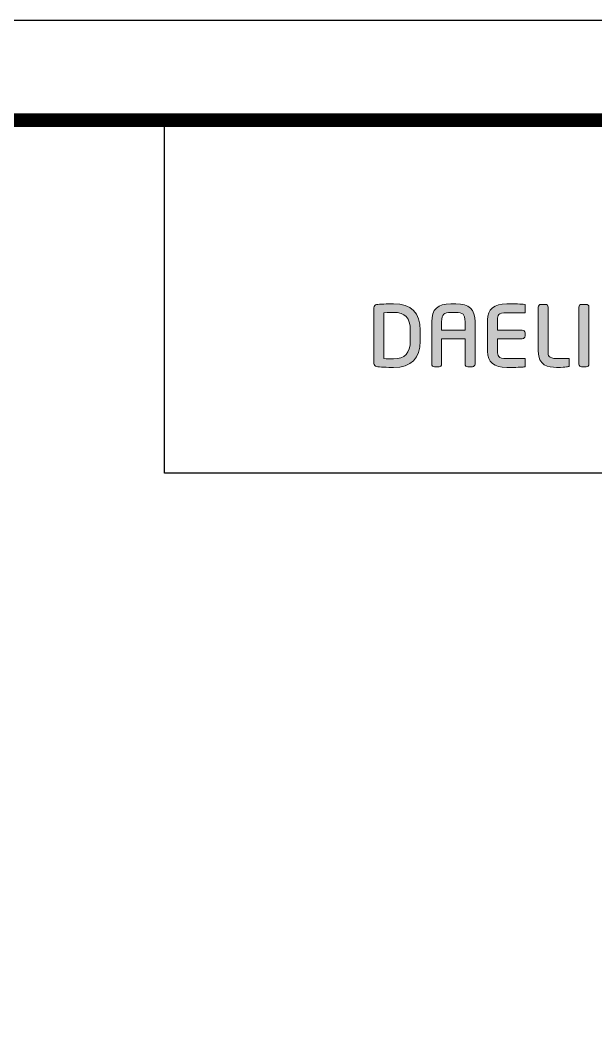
# Model space of a CAD drawing. Extents: x 16296660632 to 16296679688, y -37409620961 to -37409616551.
# Drawn here: x 16296679340.3 to 16296679510.5, y -37409617606.6 to -37409617304 of the extents above; entities that cross this region are included whole.
import ezdxf

# ---------------------------------------------------------------- set-up
doc = ezdxf.new("R2010")
doc.units = 0
doc.header["$LTSCALE"] = 10
doc.header["$MEASUREMENT"] = 0
doc.layers.get('0').update_dxf_attribs({"linetype": 'CONTINUOUS'})
doc.layers.add('레이어 1', color=7, linetype='CONTINUOUS', lineweight=0)

msp = doc.modelspace()

# ---------------------------------------------------------------- hatches: boundary and pattern name
at = {"layer": '레이어 1'}
h = msp.add_hatch(color=5, dxfattribs=at)
h.dxf.hatch_style = 2
edge = h.paths.add_edge_path()
edge.add_spline(control_points=[(16296679455.72427, -37409617398.888237), (16296679455.72427, -37409617402.425819), (16296679454.11027, -37409617404.146927), (16296679450.78828, -37409617404.146927), (16296679450.78828, -37409617404.146927), (16296679448.515511, -37409617404.104851), (16296679447.923189, -37409617404.094566), (16296679447.923189, -37409617404.094566), (16296679447.923189, -37409617390.530586), (16296679447.923189, -37409617390.530586), (16296679449.100361, -37409617390.413696), (16296679450.7733, -37409617390.394073), (16296679450.789921, -37409617390.394073), (16296679454.20195, -37409617390.394073), (16296679455.72427, -37409617392.015038), (16296679455.72427, -37409617395.648079), (16296679455.72427, -37409617395.648079), (16296679455.72427, -37409617398.888237), (16296679455.72427, -37409617398.888237)], knot_values=[0, 0, 0, 0, 1, 1, 1, 2, 2, 2, 3, 3, 3, 4, 4, 4, 5, 5, 5, 6, 6, 6, 6], degree=3, periodic=0)
edge = h.paths.add_edge_path()
edge.add_spline(control_points=[(16296679450.78828, -37409617387.846062), (16296679448.94418, -37409617387.846062), (16296679446.55191, -37409617387.959251), (16296679445.76741, -37409617388.085503), (16296679445.2768, -37409617388.167839), (16296679444.962259, -37409617388.534508), (16296679444.962259, -37409617389.019043), (16296679444.962259, -37409617389.019043), (16296679444.962259, -37409617405.520027), (16296679444.962259, -37409617405.520027), (16296679444.962259, -37409617406.027962), (16296679445.27981, -37409617406.385307), (16296679445.79126, -37409617406.456367), (16296679446.53323, -37409617406.579811), (16296679448.91774, -37409617406.692093), (16296679450.78828, -37409617406.692093), (16296679455.93754, -37409617406.692093), (16296679458.658091, -37409617403.992592), (16296679458.658091, -37409617398.888237), (16296679458.658091, -37409617398.888237), (16296679458.658091, -37409617395.648079), (16296679458.658091, -37409617395.648079), (16296679458.658091, -37409617390.543739), (16296679455.93754, -37409617387.846062), (16296679450.78828, -37409617387.846062)], knot_values=[0, 0, 0, 0, 1, 1, 1, 2, 2, 2, 3, 3, 3, 4, 4, 4, 5, 5, 5, 6, 6, 6, 7, 7, 7, 8, 8, 8, 8], degree=3, periodic=0)
h = msp.add_hatch(color=5, dxfattribs=at)
h.dxf.hatch_style = 2
edge = h.paths.add_edge_path()
edge.add_spline(control_points=[(16296679471.93815, -37409617395.62838), (16296679471.93815, -37409617395.62838), (16296679464.994801, -37409617395.62838), (16296679464.994801, -37409617395.62838), (16296679464.994801, -37409617395.370293), (16296679464.994801, -37409617393.152458), (16296679464.994801, -37409617393.152458), (16296679464.994801, -37409617390.837379), (16296679465.683001, -37409617390.444557), (16296679467.747641, -37409617390.444557), (16296679467.747641, -37409617390.444557), (16296679469.187401, -37409617390.444557), (16296679469.187401, -37409617390.444557), (16296679471.25087, -37409617390.444557), (16296679471.93815, -37409617390.837379), (16296679471.93815, -37409617393.152458), (16296679471.93815, -37409617393.152458), (16296679471.93815, -37409617395.370293), (16296679471.93815, -37409617395.62838)], knot_values=[0, 0, 0, 0, 1, 1, 1, 2, 2, 2, 3, 3, 3, 4, 4, 4, 5, 5, 5, 6, 6, 6, 6], degree=3, periodic=0)
edge = h.paths.add_edge_path()
edge.add_spline(control_points=[(16296679469.187401, -37409617387.846062), (16296679469.187401, -37409617387.846062), (16296679467.747641, -37409617387.846062), (16296679467.747641, -37409617387.846062), (16296679463.814369, -37409617387.846062), (16296679462.06073, -37409617389.482079), (16296679462.06073, -37409617393.152458), (16296679462.06073, -37409617393.152458), (16296679462.06073, -37409617405.709038), (16296679462.06073, -37409617405.709038), (16296679462.06073, -37409617406.150543), (16296679462.419479, -37409617406.524643), (16296679462.842939, -37409617406.524643), (16296679462.842939, -37409617406.524643), (16296679464.21656, -37409617406.524643), (16296679464.21656, -37409617406.524643), (16296679464.703421, -37409617406.524643), (16296679464.994801, -37409617406.111214), (16296679464.994801, -37409617405.709038), (16296679464.994801, -37409617405.709038), (16296679464.994801, -37409617398.493477), (16296679464.994801, -37409617398.211937), (16296679464.994801, -37409617398.211937), (16296679471.93815, -37409617398.211937), (16296679471.93815, -37409617398.211937), (16296679471.93815, -37409617398.493477), (16296679471.93815, -37409617405.709038), (16296679471.93815, -37409617405.709038), (16296679471.93815, -37409617406.158897), (16296679472.292879, -37409617406.524643), (16296679472.729931, -37409617406.524643), (16296679472.729931, -37409617406.524643), (16296679474.0867, -37409617406.524643), (16296679474.0867, -37409617406.524643), (16296679474.562361, -37409617406.524643), (16296679474.88245, -37409617406.102783), (16296679474.88245, -37409617405.709038), (16296679474.88245, -37409617405.709038), (16296679474.88245, -37409617393.152458), (16296679474.88245, -37409617393.152458), (16296679474.88245, -37409617389.482079), (16296679473.12537, -37409617387.846062), (16296679469.187401, -37409617387.846062)], knot_values=[0, 0, 0, 0, 1, 1, 1, 2, 2, 2, 3, 3, 3, 4, 4, 4, 5, 5, 5, 6, 6, 6, 7, 7, 7, 8, 8, 8, 9, 9, 9, 10, 10, 10, 11, 11, 11, 12, 12, 12, 13, 13, 13, 14, 14, 14, 14], degree=3, periodic=0)
h = msp.add_hatch(color=5, dxfattribs=at)
h.dxf.hatch_style = 2
edge = h.paths.add_edge_path()
edge.add_spline(control_points=[(16296679478.61392, -37409617392.644577), (16296679478.61392, -37409617392.644577), (16296679478.61392, -37409617401.888023), (16296679478.61392, -37409617401.888023), (16296679478.61392, -37409617405.121567), (16296679480.46085, -37409617406.692093), (16296679484.26128, -37409617406.692093), (16296679485.93886, -37409617406.692093), (16296679488.222139, -37409617406.661263), (16296679489.13508, -37409617406.576088), (16296679489.121969, -37409617406.576088), (16296679489.577761, -37409617406.532112), (16296679489.577761, -37409617406.532112), (16296679489.577761, -37409617406.532112), (16296679489.70965, -37409617406.519051), (16296679489.70965, -37409617406.519051), (16296679489.70965, -37409617406.519051), (16296679489.70965, -37409617404.045891), (16296679489.70965, -37409617404.045891), (16296679489.70965, -37409617404.045891), (16296679484.282129, -37409617404.045891), (16296679484.282129, -37409617404.045891), (16296679481.562929, -37409617404.045891), (16296679481.562929, -37409617403.278893), (16296679481.562929, -37409617401.888023), (16296679481.562929, -37409617401.888023), (16296679481.562929, -37409617398.462608), (16296679481.562929, -37409617398.195084), (16296679481.842369, -37409617398.195084), (16296679488.85866, -37409617398.195084), (16296679488.85866, -37409617398.195084), (16296679489.31818, -37409617398.195084), (16296679489.692539, -37409617397.830307), (16296679489.692539, -37409617397.38134), (16296679489.692539, -37409617397.38134), (16296679489.692539, -37409617396.464638), (16296679489.692539, -37409617396.464638), (16296679489.692539, -37409617396.012894), (16296679489.31818, -37409617395.647133), (16296679488.85866, -37409617395.647133), (16296679488.85866, -37409617395.647133), (16296679481.842369, -37409617395.647133), (16296679481.562929, -37409617395.647133), (16296679481.562929, -37409617395.381493), (16296679481.562929, -37409617392.644577), (16296679481.562929, -37409617392.644577), (16296679481.562929, -37409617391.255524), (16296679481.562929, -37409617390.490379), (16296679484.282129, -37409617390.490379), (16296679484.282129, -37409617390.490379), (16296679489.707529, -37409617390.511909), (16296679489.707529, -37409617390.511909), (16296679489.707529, -37409617390.511909), (16296679489.707529, -37409617388.053703), (16296679489.707529, -37409617388.053703), (16296679489.707529, -37409617388.053703), (16296679489.13203, -37409617387.991982), (16296679489.13203, -37409617387.991982), (16296679488.064541, -37409617387.895638), (16296679485.61714, -37409617387.846062), (16296679484.26128, -37409617387.846062), (16296679480.46085, -37409617387.846062), (16296679478.61392, -37409617389.41468), (16296679478.61392, -37409617392.644577)], knot_values=[0, 0, 0, 0, 1, 1, 1, 2, 2, 2, 3, 3, 3, 4, 4, 4, 5, 5, 5, 6, 6, 6, 7, 7, 7, 8, 8, 8, 9, 9, 9, 10, 10, 10, 11, 11, 11, 12, 12, 12, 13, 13, 13, 14, 14, 14, 15, 15, 15, 16, 16, 16, 17, 17, 17, 18, 18, 18, 19, 19, 19, 20, 20, 20, 21, 21, 21, 21], degree=3, periodic=0)
h = msp.add_hatch(color=5, dxfattribs=at)
h.dxf.hatch_style = 2
edge = h.paths.add_edge_path()
edge.add_spline(control_points=[(16296679494.421579, -37409617388.013542), (16296679493.96747, -37409617388.013542), (16296679493.58259, -37409617388.388618), (16296679493.58259, -37409617388.833809), (16296679493.58259, -37409617388.833809), (16296679493.58259, -37409617401.888023), (16296679493.58259, -37409617401.888023), (16296679493.58259, -37409617406.144867), (16296679496.487869, -37409617406.692093), (16296679499.017099, -37409617406.692093), (16296679500.8729, -37409617406.692093), (16296679501.34903, -37409617406.613472), (16296679501.898529, -37409617406.521828), (16296679501.898529, -37409617406.521828), (16296679502.218941, -37409617406.471352), (16296679502.218941, -37409617406.471352), (16296679502.214239, -37409617406.473228), (16296679502.64311, -37409617406.419907), (16296679502.64311, -37409617406.419907), (16296679502.64311, -37409617406.419907), (16296679502.77035, -37409617406.403053), (16296679502.77035, -37409617406.403053), (16296679502.77035, -37409617406.403053), (16296679502.77035, -37409617404.045891), (16296679502.77035, -37409617404.045891), (16296679502.77035, -37409617404.045891), (16296679499.04517, -37409617404.045891), (16296679499.04517, -37409617404.045891), (16296679496.525261, -37409617404.045891), (16296679496.525261, -37409617403.094627), (16296679496.525261, -37409617402.171417), (16296679496.525261, -37409617402.171417), (16296679496.525261, -37409617388.833809), (16296679496.525261, -37409617388.833809), (16296679496.525261, -37409617388.388618), (16296679496.14361, -37409617388.013542), (16296679495.690901, -37409617388.013542), (16296679495.690901, -37409617388.013542), (16296679494.421579, -37409617388.013542), (16296679494.421579, -37409617388.013542)], knot_values=[0, 0, 0, 0, 1, 1, 1, 2, 2, 2, 3, 3, 3, 4, 4, 4, 5, 5, 5, 6, 6, 6, 7, 7, 7, 8, 8, 8, 9, 9, 9, 10, 10, 10, 11, 11, 11, 12, 12, 12, 13, 13, 13, 13], degree=3, periodic=0)
h = msp.add_hatch(color=5, dxfattribs=at)
h.dxf.hatch_style = 2
edge = h.paths.add_edge_path()
edge.add_spline(control_points=[(16296679506.41222, -37409617388.013542), (16296679505.922091, -37409617388.013542), (16296679505.62932, -37409617388.418533), (16296679505.62932, -37409617388.809532), (16296679505.62932, -37409617388.809532), (16296679505.62932, -37409617405.709038), (16296679505.62932, -37409617405.709038), (16296679505.62932, -37409617406.158897), (16296679505.98105, -37409617406.524643), (16296679506.41222, -37409617406.524643), (16296679506.41222, -37409617406.524643), (16296679507.78348, -37409617406.524643), (16296679507.78348, -37409617406.524643), (16296679508.27457, -37409617406.524643), (16296679508.56781, -37409617406.111214), (16296679508.56781, -37409617405.709038), (16296679508.56781, -37409617405.709038), (16296679508.56781, -37409617388.809532), (16296679508.56781, -37409617388.809532), (16296679508.56781, -37409617388.363319), (16296679508.2241, -37409617388.013542), (16296679507.78348, -37409617388.013542), (16296679507.78348, -37409617388.013542), (16296679506.41222, -37409617388.013542), (16296679506.41222, -37409617388.013542)], knot_values=[0, 0, 0, 0, 1, 1, 1, 2, 2, 2, 3, 3, 3, 4, 4, 4, 5, 5, 5, 6, 6, 6, 7, 7, 7, 8, 8, 8, 8], degree=3, periodic=0)

# ---------------------------------------------------------------- linework, layer by layer
at = {"color": 5, "ltscale": 0.5}
msp.add_line((16296679382.942039, -37409617438.00045), (16296679382.942039, -37409617333.501152), dxfattribs=at)
at = {"color": 5, "ltscale": 40}
msp.add_line((16296679660.390301, -37409617438.00045), (16296679382.942039, -37409617438.00045), dxfattribs=at)
at = {"ltscale": 0.5}
msp.add_lwpolyline([(16296677952.4748, -37409618575.967308), (16296679688.4748, -37409618575.967308), (16296679688.4748, -37409617303.967308), (16296677952.4748, -37409617303.967308)], close=True, dxfattribs=at)
at = {"color": 5, "linetype": 'ByBlock', "lineweight": 200, "const_width": 4}
msp.add_lwpolyline([(16296677980.389971, -37409618521.501404), (16296679660.389971, -37409618521.501404), (16296679660.389971, -37409617333.501404), (16296677980.389971, -37409617333.501404)], close=True, dxfattribs=at)
at = {"layer": '레이어 1', "color": 5}
for points, knots in [([(16296679450.78828, -37409617387.846062), (16296679448.94418, -37409617387.846062), (16296679446.55191, -37409617387.959251), (16296679445.76741, -37409617388.085503), (16296679445.2768, -37409617388.167839), (16296679444.962259, -37409617388.534508), (16296679444.962259, -37409617389.019043), (16296679444.962259, -37409617389.019043), (16296679444.962259, -37409617405.520027), (16296679444.962259, -37409617405.520027), (16296679444.962259, -37409617406.027962), (16296679445.27981, -37409617406.385307), (16296679445.79126, -37409617406.456367), (16296679446.53323, -37409617406.579811), (16296679448.91774, -37409617406.692093), (16296679450.78828, -37409617406.692093), (16296679455.93754, -37409617406.692093), (16296679458.658091, -37409617403.992592), (16296679458.658091, -37409617398.888237), (16296679458.658091, -37409617398.888237), (16296679458.658091, -37409617395.648079), (16296679458.658091, -37409617395.648079), (16296679458.658091, -37409617390.543739), (16296679455.93754, -37409617387.846062), (16296679450.78828, -37409617387.846062)], [0, 0, 0, 0, 1, 1, 1, 2, 2, 2, 3, 3, 3, 4, 4, 4, 5, 5, 5, 6, 6, 6, 7, 7, 7, 8, 8, 8, 8]), ([(16296679455.72427, -37409617398.888237), (16296679455.72427, -37409617402.425819), (16296679454.11027, -37409617404.146927), (16296679450.78828, -37409617404.146927), (16296679450.78828, -37409617404.146927), (16296679448.515511, -37409617404.104851), (16296679447.923189, -37409617404.094566), (16296679447.923189, -37409617404.094566), (16296679447.923189, -37409617390.530586), (16296679447.923189, -37409617390.530586), (16296679449.100361, -37409617390.413696), (16296679450.7733, -37409617390.394073), (16296679450.789921, -37409617390.394073), (16296679454.20195, -37409617390.394073), (16296679455.72427, -37409617392.015038), (16296679455.72427, -37409617395.648079), (16296679455.72427, -37409617395.648079), (16296679455.72427, -37409617398.888237), (16296679455.72427, -37409617398.888237)], [0, 0, 0, 0, 1, 1, 1, 2, 2, 2, 3, 3, 3, 4, 4, 4, 5, 5, 5, 6, 6, 6, 6]), ([(16296679469.187401, -37409617387.846062), (16296679469.187401, -37409617387.846062), (16296679467.747641, -37409617387.846062), (16296679467.747641, -37409617387.846062), (16296679463.814369, -37409617387.846062), (16296679462.06073, -37409617389.482079), (16296679462.06073, -37409617393.152458), (16296679462.06073, -37409617393.152458), (16296679462.06073, -37409617405.709038), (16296679462.06073, -37409617405.709038), (16296679462.06073, -37409617406.150543), (16296679462.419479, -37409617406.524643), (16296679462.842939, -37409617406.524643), (16296679462.842939, -37409617406.524643), (16296679464.21656, -37409617406.524643), (16296679464.21656, -37409617406.524643), (16296679464.703421, -37409617406.524643), (16296679464.994801, -37409617406.111214), (16296679464.994801, -37409617405.709038), (16296679464.994801, -37409617405.709038), (16296679464.994801, -37409617398.493477), (16296679464.994801, -37409617398.211937), (16296679464.994801, -37409617398.211937), (16296679471.93815, -37409617398.211937), (16296679471.93815, -37409617398.211937), (16296679471.93815, -37409617398.493477), (16296679471.93815, -37409617405.709038), (16296679471.93815, -37409617405.709038), (16296679471.93815, -37409617406.158897), (16296679472.292879, -37409617406.524643), (16296679472.729931, -37409617406.524643), (16296679472.729931, -37409617406.524643), (16296679474.0867, -37409617406.524643), (16296679474.0867, -37409617406.524643), (16296679474.562361, -37409617406.524643), (16296679474.88245, -37409617406.102783), (16296679474.88245, -37409617405.709038), (16296679474.88245, -37409617405.709038), (16296679474.88245, -37409617393.152458), (16296679474.88245, -37409617393.152458), (16296679474.88245, -37409617389.482079), (16296679473.12537, -37409617387.846062), (16296679469.187401, -37409617387.846062)], [0, 0, 0, 0, 1, 1, 1, 2, 2, 2, 3, 3, 3, 4, 4, 4, 5, 5, 5, 6, 6, 6, 7, 7, 7, 8, 8, 8, 9, 9, 9, 10, 10, 10, 11, 11, 11, 12, 12, 12, 13, 13, 13, 14, 14, 14, 14]), ([(16296679471.93815, -37409617395.62838), (16296679471.93815, -37409617395.62838), (16296679464.994801, -37409617395.62838), (16296679464.994801, -37409617395.62838), (16296679464.994801, -37409617395.370293), (16296679464.994801, -37409617393.152458), (16296679464.994801, -37409617393.152458), (16296679464.994801, -37409617390.837379), (16296679465.683001, -37409617390.444557), (16296679467.747641, -37409617390.444557), (16296679467.747641, -37409617390.444557), (16296679469.187401, -37409617390.444557), (16296679469.187401, -37409617390.444557), (16296679471.25087, -37409617390.444557), (16296679471.93815, -37409617390.837379), (16296679471.93815, -37409617393.152458), (16296679471.93815, -37409617393.152458), (16296679471.93815, -37409617395.370293), (16296679471.93815, -37409617395.62838)], [0, 0, 0, 0, 1, 1, 1, 2, 2, 2, 3, 3, 3, 4, 4, 4, 5, 5, 5, 6, 6, 6, 6]), ([(16296679478.61392, -37409617392.644577), (16296679478.61392, -37409617392.644577), (16296679478.61392, -37409617401.888023), (16296679478.61392, -37409617401.888023), (16296679478.61392, -37409617405.121567), (16296679480.46085, -37409617406.692093), (16296679484.26128, -37409617406.692093), (16296679485.93886, -37409617406.692093), (16296679488.222139, -37409617406.661263), (16296679489.13508, -37409617406.576088), (16296679489.121969, -37409617406.576088), (16296679489.577761, -37409617406.532112), (16296679489.577761, -37409617406.532112), (16296679489.577761, -37409617406.532112), (16296679489.70965, -37409617406.519051), (16296679489.70965, -37409617406.519051), (16296679489.70965, -37409617406.519051), (16296679489.70965, -37409617404.045891), (16296679489.70965, -37409617404.045891), (16296679489.70965, -37409617404.045891), (16296679484.282129, -37409617404.045891), (16296679484.282129, -37409617404.045891), (16296679481.562929, -37409617404.045891), (16296679481.562929, -37409617403.278893), (16296679481.562929, -37409617401.888023), (16296679481.562929, -37409617401.888023), (16296679481.562929, -37409617398.462608), (16296679481.562929, -37409617398.195084), (16296679481.842369, -37409617398.195084), (16296679488.85866, -37409617398.195084), (16296679488.85866, -37409617398.195084), (16296679489.31818, -37409617398.195084), (16296679489.692539, -37409617397.830307), (16296679489.692539, -37409617397.38134), (16296679489.692539, -37409617397.38134), (16296679489.692539, -37409617396.464638), (16296679489.692539, -37409617396.464638), (16296679489.692539, -37409617396.012894), (16296679489.31818, -37409617395.647133), (16296679488.85866, -37409617395.647133), (16296679488.85866, -37409617395.647133), (16296679481.842369, -37409617395.647133), (16296679481.562929, -37409617395.647133), (16296679481.562929, -37409617395.381493), (16296679481.562929, -37409617392.644577), (16296679481.562929, -37409617392.644577), (16296679481.562929, -37409617391.255524), (16296679481.562929, -37409617390.490379), (16296679484.282129, -37409617390.490379), (16296679484.282129, -37409617390.490379), (16296679489.707529, -37409617390.511909), (16296679489.707529, -37409617390.511909), (16296679489.707529, -37409617390.511909), (16296679489.707529, -37409617388.053703), (16296679489.707529, -37409617388.053703), (16296679489.707529, -37409617388.053703), (16296679489.13203, -37409617387.991982), (16296679489.13203, -37409617387.991982), (16296679488.064541, -37409617387.895638), (16296679485.61714, -37409617387.846062), (16296679484.26128, -37409617387.846062), (16296679480.46085, -37409617387.846062), (16296679478.61392, -37409617389.41468), (16296679478.61392, -37409617392.644577)], [0, 0, 0, 0, 1, 1, 1, 2, 2, 2, 3, 3, 3, 4, 4, 4, 5, 5, 5, 6, 6, 6, 7, 7, 7, 8, 8, 8, 9, 9, 9, 10, 10, 10, 11, 11, 11, 12, 12, 12, 13, 13, 13, 14, 14, 14, 15, 15, 15, 16, 16, 16, 17, 17, 17, 18, 18, 18, 19, 19, 19, 20, 20, 20, 21, 21, 21, 21]), ([(16296679494.421579, -37409617388.013542), (16296679493.96747, -37409617388.013542), (16296679493.58259, -37409617388.388618), (16296679493.58259, -37409617388.833809), (16296679493.58259, -37409617388.833809), (16296679493.58259, -37409617401.888023), (16296679493.58259, -37409617401.888023), (16296679493.58259, -37409617406.144867), (16296679496.487869, -37409617406.692093), (16296679499.017099, -37409617406.692093), (16296679500.8729, -37409617406.692093), (16296679501.34903, -37409617406.613472), (16296679501.898529, -37409617406.521828), (16296679501.898529, -37409617406.521828), (16296679502.218941, -37409617406.471352), (16296679502.218941, -37409617406.471352), (16296679502.214239, -37409617406.473228), (16296679502.64311, -37409617406.419907), (16296679502.64311, -37409617406.419907), (16296679502.64311, -37409617406.419907), (16296679502.77035, -37409617406.403053), (16296679502.77035, -37409617406.403053), (16296679502.77035, -37409617406.403053), (16296679502.77035, -37409617404.045891), (16296679502.77035, -37409617404.045891), (16296679502.77035, -37409617404.045891), (16296679499.04517, -37409617404.045891), (16296679499.04517, -37409617404.045891), (16296679496.525261, -37409617404.045891), (16296679496.525261, -37409617403.094627), (16296679496.525261, -37409617402.171417), (16296679496.525261, -37409617402.171417), (16296679496.525261, -37409617388.833809), (16296679496.525261, -37409617388.833809), (16296679496.525261, -37409617388.388618), (16296679496.14361, -37409617388.013542), (16296679495.690901, -37409617388.013542), (16296679495.690901, -37409617388.013542), (16296679494.421579, -37409617388.013542), (16296679494.421579, -37409617388.013542)], [0, 0, 0, 0, 1, 1, 1, 2, 2, 2, 3, 3, 3, 4, 4, 4, 5, 5, 5, 6, 6, 6, 7, 7, 7, 8, 8, 8, 9, 9, 9, 10, 10, 10, 11, 11, 11, 12, 12, 12, 13, 13, 13, 13]), ([(16296679506.41222, -37409617388.013542), (16296679505.922091, -37409617388.013542), (16296679505.62932, -37409617388.418533), (16296679505.62932, -37409617388.809532), (16296679505.62932, -37409617388.809532), (16296679505.62932, -37409617405.709038), (16296679505.62932, -37409617405.709038), (16296679505.62932, -37409617406.158897), (16296679505.98105, -37409617406.524643), (16296679506.41222, -37409617406.524643), (16296679506.41222, -37409617406.524643), (16296679507.78348, -37409617406.524643), (16296679507.78348, -37409617406.524643), (16296679508.27457, -37409617406.524643), (16296679508.56781, -37409617406.111214), (16296679508.56781, -37409617405.709038), (16296679508.56781, -37409617405.709038), (16296679508.56781, -37409617388.809532), (16296679508.56781, -37409617388.809532), (16296679508.56781, -37409617388.363319), (16296679508.2241, -37409617388.013542), (16296679507.78348, -37409617388.013542), (16296679507.78348, -37409617388.013542), (16296679506.41222, -37409617388.013542), (16296679506.41222, -37409617388.013542)], [0, 0, 0, 0, 1, 1, 1, 2, 2, 2, 3, 3, 3, 4, 4, 4, 5, 5, 5, 6, 6, 6, 7, 7, 7, 8, 8, 8, 8])]:
    msp.add_open_spline(points, degree=3, knots=knots, dxfattribs=at)

doc.saveas('drawing.dxf')
